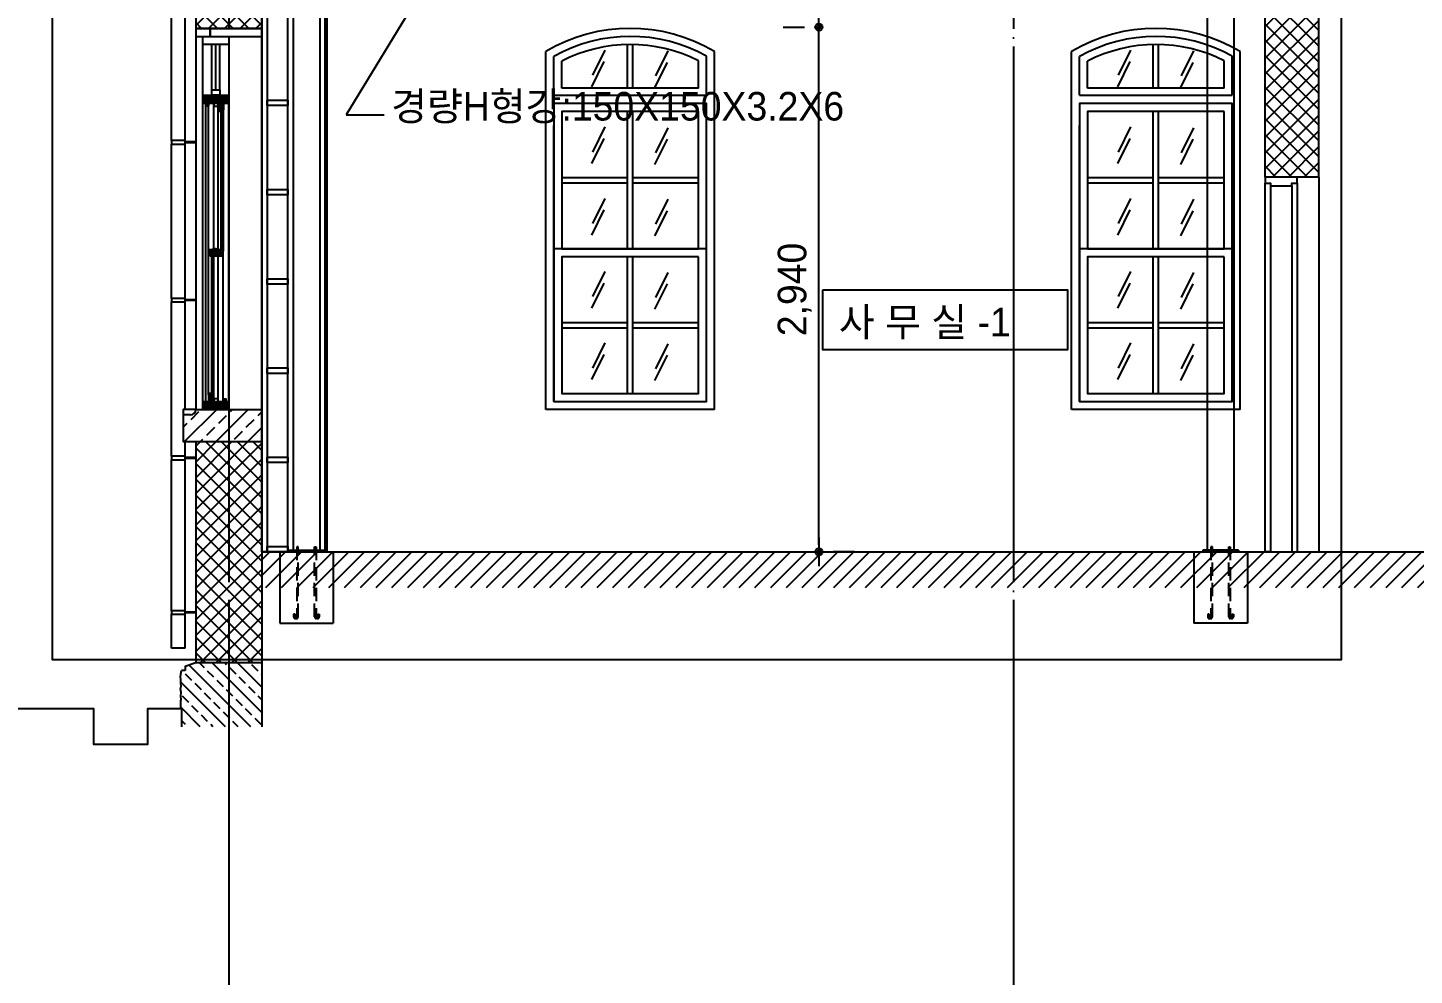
# Model space of a CAD drawing. Extents: x 297566 to 331206, y -129942 to -106182.
# Drawn here: x 303726 to 311493, y -124671 to -119363 of the extents above; entities that cross this region are included whole.
import ezdxf

# ---------------------------------------------------------------- set-up
doc = ezdxf.new("R2010")
doc.units = 0
doc.header["$LTSCALE"] = 50
doc.header["$MEASUREMENT"] = 0
doc.header["$PDMODE"] = 35
doc.header["$PDSIZE"] = -10
doc.linetypes.add('CEN', pattern=[62, 60, -1, 0, -1])
doc.linetypes.add('HID', pattern=[2.3, 1.5, -0.8])
doc.layers.get('0').update_dxf_attribs({"linetype": 'CONTINUOUS'})
doc.layers.get('DEFPOINTS').update_dxf_attribs({"linetype": 'CONTINUOUS'})
for name, color, linetype in [('4', 4, 'CONTINUOUS'), ('9', 9, 'CONTINUOUS'), ('CEN', 1, 'CEN'), ('COL', 2, 'CONTINUOUS'), ('DIM', 7, 'CONTINUOUS'), ('FI', 5, 'CONTINUOUS'), ('FIN', 5, 'CONTINUOUS'), ('h', 5, 'CONTINUOUS'), ('sec-1', 3, 'CONTINUOUS'), ('sec-2', 2, 'CONTINUOUS'), ('SHT1', 6, 'CONTINUOUS'), ('SYM', 7, 'CONTINUOUS'), ('W-1', 3, 'CONTINUOUS'), ('W-2', 2, 'CONTINUOUS'), ('WID', 4, 'CONTINUOUS')]:
    doc.layers.add(name, color=color, linetype=linetype)
doc.styles.add('GHS', font='HYWULM_0.TTF')
doc.styles.add('현창', font='HYWULM_0.TTF')
doc.dimstyles.new('STANDARD$0', dxfattribs={"dimscale": 30, "dimtxt": 3, "dimasz": 1, "dimexe": 2, "dimexo": 5, "dimgap": 0.9, "dimtad": 1, "dimtoh": 1, "dimdec": 4, "dimzin": 0, "dimdsep": 46, "dimlunit": 6, "dimtxsty": 'GHS', "dimblk1": 'DIMDOT', "dimblk2": 'DIMDOT', "dimsah": 1, "dimcen": 0.09, "dimadec": 0, "dimazin": 0, "dimtfac": 1, "dimtdec": 4, "dimtofl": 0, "dimtmove": 2, "dimatfit": 3, "dimldrblk": 'DIMDOT', "dimfxl": 1, "dimtolj": 1, "dimtzin": 0, "dimarcsym": 0})

# ---------------------------------------------------------------- blocks, each defined once
blk = doc.blocks.new('DIMDOT')
at = {"linetype": 'Continuous'}
blk.add_line((-2, 0), (2, 0), dxfattribs=at)
for radius in [0.5, 0.25]:
    blk.add_circle((0, 0), radius, dxfattribs=at)
blk = doc.blocks.new('*D15')
at = {"layer": 'DEFPOINTS', "color": 0}
for p in [(308157.8, -119359.1), (308157.8, -119359.1), (308157.8, -122299.1)]:
    blk.add_point(p, dxfattribs=at)
at = {"layer": 'SYM', "color": 211, "lineweight": -2}
for p, q in [((307957.8, -119359.1), (308077.8, -119359.1)), ((308157.8, -122259.1), (308157.8, -119399.1)), ((308357.8, -122299.1), (308237.8, -122299.1))]:
    blk.add_line(p, q, dxfattribs=at)
at = {"layer": 'SYM', "color": 211, "lineweight": -2, "xscale": 40, "yscale": 40, "zscale": 40}
for p, rotation in [((308157.8, -119359.1), 90), ((308157.8, -122299.1), 270)]:
    blk.add_blockref('DIMDOT', p, dxfattribs=dict(at, rotation=rotation))
at = {"layer": 'SYM', "color": 0, "insert": (308022.3, -120829.1), "char_height": 160, "attachment_point": 5, "rotation": 90, "style": '현창'}
blk.add_mtext('\\A1;2,940', dxfattribs=at)

msp = doc.modelspace()

# ---------------------------------------------------------------- hatches: boundary and pattern name
at = {"layer": '9'}
h = msp.add_hatch(dxfattribs=at)
h.set_pattern_fill('ANSI31', color=256, scale=2.104063, angle=90, style=0)
h.set_pattern_definition([(45, (399516.2056, -125472.9954), (4.7237562, -4.7237562), [])])
h.paths.add_polyline_path([(304723.53418, -119786.50721), (304707.53418, -119786.50721), (304707.53418, -119741.502), (304852.53418, -119741.502), (304852.53418, -119786.50721), (304738.53418, -119786.50721), (304738.53418, -119801.50721), (304723.53418, -119801.50721)])
h = msp.add_hatch(dxfattribs=at)
h.set_pattern_fill('ANSI31', color=256, scale=2.104063, style=0)
h.set_pattern_definition([(135, (399516.2056, -125472.9954), (4.7237562, 4.7237562), [])])
h.paths.add_polyline_path([(304807.53418, -119822.50721), (304807.53418, -119831.50721), (304792.53418, -119831.50721), (304792.53418, -119786.50721), (304822.53418, -119786.50721), (304822.53418, -119822.50721), (304815.53418, -119822.50721), (304812.53418, -119822.50721)])
h = msp.add_hatch(dxfattribs=at)
h.set_pattern_fill('ANSI31', color=256, scale=2.104063, style=0)
h.set_pattern_definition([(135, (332790.9754, -102717.8306), (4.7237562, 4.7237562), [])])
h.paths.add_polyline_path([(304755.53418, -120640.23335), (304755.53418, -120633.74081), (304760.53418, -120633.74081), (304761.25557, -120633.74081), (304773.01365, -120633.74081), (304789.46141, -120607.77066), (304744.66353, -120607.77066), (304744.66353, -120636.62638), (304748.27049, -120640.23335)])
h = msp.add_hatch(dxfattribs=at)
h.set_pattern_fill('ANSI31', color=256, scale=2.104063, angle=90, style=0)
h.set_pattern_definition([(45, (332796.818, -102717.8306), (4.7237562, -4.7237562), [])])
h.paths.add_polyline_path([(304807.53418, -120614.2632), (304807.53418, -120607.77066), (304791.62559, -120607.77066), (304771.65629, -120640.23335), (304821.54736, -120640.23335), (304821.54736, -120614.2632), (304816.49761, -120614.2632), (304812.53418, -120614.2632)])
h = msp.add_hatch(dxfattribs=at)
h.set_pattern_fill('ANSI31', color=256, scale=2.104063, angle=90, style=0)
h.set_pattern_definition([(45, (400329.745, -126667.275), (4.7237562, -4.7237562), [])])
h.paths.add_polyline_path([(304836.5491, -121456.4968), (304852.55095, -121456.4968), (304852.55095, -121501.502), (304707.53418, -121501.502), (304707.53418, -121456.4968), (304821.54736, -121456.4968), (304821.54736, -121441.49506), (304836.5491, -121441.49506)])
h = msp.add_hatch(dxfattribs=at)
h.set_pattern_fill('ANSI31', color=256, scale=2.104063, style=0)
h.set_pattern_definition([(135, (400329.745, -126667.275), (4.7237562, 4.7237562), [])])
h.paths.add_polyline_path([(304755.53418, -121420.4968), (304755.53418, -121411.4968), (304738.53418, -121411.4968), (304738.53418, -121456.4968), (304768.53418, -121456.4968), (304768.53418, -121420.4968), (304763.53418, -121420.4968), (304760.53418, -121420.4968)])
at = {"layer": 'h'}
h = msp.add_hatch(dxfattribs=at)
h.set_pattern_fill('ANSI37', color=256, scale=500, style=0)
h.set_pattern_definition([(45, (450339.756, 625329.73), (-44.194174, 44.194174), []), (135, (450339.756, 625329.73), (-44.194174, -44.194174), [])])
h.paths.add_polyline_path([(304852.55095, -119366.502), (304852.55095, -117594.0801), (304667.55095, -117594.0801), (304667.55095, -117974.0801), (304607.55095, -117974.0801), (304607.55095, -118034.0801), (304667.55095, -118034.0801), (304667.55095, -119366.502)])
h.paths.add_polyline_path([(304852.55095, -117594.0801), (304852.55095, -119366.502), (305037.55095, -119366.502), (305037.55095, -119359.0801), (305037.54918, -119359.08187), (305037.54918, -119314.0801), (305037.55095, -119314.0801), (305037.55095, -117594.0801)])
h = msp.add_hatch(dxfattribs=at)
h.set_pattern_fill('ANSI37', color=256, scale=500, style=0)
h.set_pattern_definition([(45, (412443.45, 629255.03), (-44.194174, 44.194174), []), (135, (412443.45, 629255.03), (-44.194174, -44.194174), [])])
h.paths.add_polyline_path([(310957.55095, -117744.0801), (310657.55095, -117744.0801), (310657.55095, -120199.0801), (310957.55095, -120199.0801)])
h.paths.add_polyline_path([(316227.55095, -117744.0801), (315927.55095, -117744.0801), (315927.55095, -120199.0801), (316227.55095, -120199.0801)])
h = msp.add_hatch(dxfattribs=at)
h.set_pattern_fill('ANSI33', color=256, scale=500, angle=90, style=0)
h.set_pattern_definition([(45, (220606.12, -211160.63), (88.38835, -88.38835), []), (45, (220606.12, -211072.24), (88.38835, -88.38835), [62.5, -31.25])])
h.paths.add_polyline_path([(304597.55095, -121531.502), (304637.55095, -121531.502, 0.4142135624), (304667.55095, -121501.502), (304747.55095, -121501.502), (304867.55095, -121501.502), (304947.55095, -121501.502), (304947.55095, -121681.502), (304597.55095, -121681.502)])
h.paths.add_polyline_path([(304947.55095, -121501.502), (305037.55095, -121501.502), (305037.55095, -121681.502), (304947.55095, -121681.502)])
h = msp.add_hatch(dxfattribs=at)
h.set_pattern_fill('ANSI37', color=256, scale=500, style=0)
h.set_pattern_definition([(135, (220606.12, -211160.63), (44.194174, 44.194174), []), (45, (220606.12, -211160.63), (44.194174, -44.194174), [])])
h.paths.add_polyline_path([(304667.55095, -121681.502), (304947.55095, -121681.502), (304947.55095, -122919.0801), (304667.55095, -122919.0801)])
h.paths.add_polyline_path([(304947.55095, -121681.502), (305037.55095, -121681.502), (305037.55095, -122919.0801), (304947.55095, -122919.0801)])
h = msp.add_hatch(dxfattribs=at)
h.set_pattern_fill('ANSI31', color=256, scale=500, style=0)
h.set_pattern_definition([(45, (67366.424, 955910.465), (-44.194174, 44.194174), [])])
h.paths.add_polyline_path([(309247.55095, -122299.0801), (305037.55095, -122299.0801), (305037.55095, -122499.0801), (309247.55095, -122499.0801)])
h.paths.add_polyline_path([(311577.55095, -122299.0801), (311557.55095, -122299.0801), (309247.55095, -122299.0801), (309247.55095, -122499.0801), (311577.55095, -122499.0801)])
h.paths.add_polyline_path([(313907.55095, -122299.0801), (311577.55095, -122299.0801), (311577.55095, -122499.0801), (313907.55095, -122499.0801)])
h.paths.add_polyline_path([(316792.55095, -122299.0801), (313907.55095, -122299.0801), (313907.55095, -122499.0801), (316792.55095, -122499.0801)])
h.paths.add_polyline_path([(319677.55095, -122299.0801), (316792.55095, -122299.0801), (316792.55095, -122499.0801), (319677.55095, -122499.0801)])
h.paths.add_polyline_path([(323887.55095, -122299.0801), (323875.05095, -122299.0801), (319677.55095, -122299.0801), (319677.55095, -122499.0801), (320927.55095, -122499.0801), (320927.55095, -124529.0801), (321127.55095, -124529.0801), (321127.55095, -124389.0801), (321127.55095, -122449.0801), (321252.8607, -122449.0801, -0.036375454), (321254.33196, -122449.0801), (323887.55095, -122449.0801)])
h = msp.add_hatch(dxfattribs=at)
h.set_pattern_fill('ANSI33', color=256, scale=400, style=0)
h.set_pattern_definition([(135, (220606.12, -211160.63), (70.71068, 70.71068), []), (135, (220535.41, -211160.63), (70.71068, 70.71068), [50, -25])])
h.paths.add_polyline_path([(304586.18473, -123052.50713), (304584.55617, -123036.94235), (304584.06564, -123026.83577), (304584.39675, -123015.11623), (304581.95637, -122999.26156), (304583.17656, -122985.84611), (304585.13213, -122972.47739), (304587.55095, -122964.0801), (304607.55095, -122964.0801), (304607.55095, -122939.0801), (304667.55095, -122919.0801), (305037.55095, -122919.0801), (305037.55095, -123279.0801), (304587.55095, -123279.0801), (304587.55095, -123179.0801), (304584.86275, -123167.01322), (304583.76315, -123133.66399), (304586.60372, -123127.986), (304583.2481, -123105.14242), (304585.90594, -123087.52128), (304581.92285, -123066.45062)])

# ---------------------------------------------------------------- linework, layer by layer
msp.add_line((310837.55095, -120234.0801), (310837.55095, -122299.0801))
for points in [[(304792.53418, -119786.50721), (304768.53418, -119786.50721), (304768.53418, -119801.50721), (304792.53418, -119801.50721)], [(304812.53418, -119831.50721), (304812.53418, -119822.50721), (304822.53418, -119822.50721)], [(304812.53418, -120607.77066), (304812.53418, -120614.2632), (304821.54736, -120614.2632)], [(304760.53418, -120633.74081), (304760.53418, -120640.23335), (304773.01365, -120633.74081)], [(304760.53418, -121411.4968), (304760.53418, -121420.4968), (304768.53418, -121420.4968)], [(304768.53418, -121456.4968), (304792.53418, -121456.4968), (304792.53418, -121441.4968), (304768.53418, -121441.4968)]]:
    msp.add_lwpolyline(points, close=True)
at = {"layer": '4'}
for p, q in [((304707.53418, -121456.4968), (304707.53418, -119786.50721)), ((304852.55095, -121456.4968), (304852.53418, -119786.50721))]:
    msp.add_line(p, q, dxfattribs=at)
at = {"layer": '9'}
for p, q in [((304723.53418, -121456.4968), (304723.53418, -119801.50721)), ((304738.53418, -121419.5968), (304738.53418, -119801.50721)), ((304768.53418, -120602.62044), (304768.53418, -119786.50721)), ((304792.53418, -120599.80935), (304792.53418, -119786.50721)), ((304822.53418, -120614.2632), (304822.53418, -119786.50721)), ((304768.53418, -121441.4968), (304768.53418, -120640.23335)), ((304792.53418, -121456.4968), (304792.53418, -120640.23335)), ((304821.54736, -121441.4968), (304821.54736, -120640.23335))]:
    msp.add_line(p, q, dxfattribs=at)
for points in [[(304812.53418, -120614.2632), (304812.53418, -119822.50721), (304807.53418, -119822.50721), (304807.53418, -120614.2632)], [(304769.62445, -120605.34736), (304781.674, -120605.34736), (304781.674, -120607.77066), (304767.62093, -120607.77066), (304767.62093, -120605.34736), (304778.27465, -120605.34736)], [(304795.40936, -120605.34736), (304799.71863, -120605.34736), (304799.71863, -120607.77066), (304790.81544, -120607.77066), (304790.81544, -120605.34736), (304793.07442, -120605.34736)], [(304755.53418, -120640.23335), (304755.53418, -121411.4968)], [(304760.53418, -121411.4968), (304760.53418, -120640.23335)]]:
    msp.add_lwpolyline(points, dxfattribs=at)
msp.add_lwpolyline([(304781.674, -120605.34736), (304789.82487, -120605.34736, 0.2905983528), (304792.073, -120603.6436, 0.6696629179), (304790.32508, -120601.76078)], format="xyb", dxfattribs=at)
for centre, radius, start, end in [((304766.06255, -120601.00849), 1.03907, 51.337560147, 178.183465296), ((304771.04541, -120600.35595), 6.0532, 185.875012326, 235.546962259), ((304789.60753, -120600.83907), 1.01127, 121.832545714, 294.295869457), ((304791.01218, -120604.11489), 4.56663, 344.342531905, 115.112110492), ((304790.87365, -120604.12855), 2.51573, 331.021755042, 109.748212776)]:
    msp.add_arc(centre, radius, start, end, dxfattribs=at)
msp.add_spline([(304790.32508, -120601.76078), (304789.95426, -120602.87896), (304788.18536, -120603.42953), (304779.07832, -120602.22506), (304778.10733, -120601.38852), (304776.66757, -120601.42207), (304775.01517, -120603.29678), (304769.78133, -120603.54471), (304766.71169, -120600.19714)], degree=3, dxfattribs=at)
at = {"layer": 'CEN'}
for p, q in [((304852.55095, -113268.4923), (304852.55095, -124935.80845)), ((309247.55095, -113268.4923), (309247.55095, -124935.80845))]:
    msp.add_line(p, q, dxfattribs=at)
at = {"layer": 'COL'}
for points in [[(304723.53418, -119786.50721), (304707.53418, -119786.50721), (304707.53418, -119741.502), (304852.53418, -119741.502), (304852.53418, -119786.50721), (304738.53418, -119786.50721), (304738.53418, -119801.50721), (304723.53418, -119801.50721)], [(304807.53418, -119822.50721), (304807.53418, -119831.50721), (304792.53418, -119831.50721), (304792.53418, -119786.50721), (304822.53418, -119786.50721), (304822.53418, -119822.50721), (304815.53418, -119822.50721), (304812.53418, -119822.50721)], [(304807.53418, -120614.2632), (304807.53418, -120607.77066), (304791.62559, -120607.77066), (304771.65629, -120640.23335), (304821.54736, -120640.23335), (304821.54736, -120614.2632), (304816.49761, -120614.2632), (304812.53418, -120614.2632)], [(304836.5491, -121456.4968), (304852.55095, -121456.4968), (304852.55095, -121501.502), (304707.53418, -121501.502), (304707.53418, -121456.4968), (304821.54736, -121456.4968), (304821.54736, -121441.49506), (304836.5491, -121441.49506)], [(304755.53418, -121420.4968), (304755.53418, -121411.4968), (304738.53418, -121411.4968), (304738.53418, -121456.4968), (304768.53418, -121456.4968), (304768.53418, -121420.4968), (304763.53418, -121420.4968), (304760.53418, -121420.4968)]]:
    msp.add_lwpolyline(points, close=True, dxfattribs=at)
msp.add_lwpolyline([(304755.53418, -120640.23335), (304755.53418, -120633.74081), (304760.53418, -120633.74081), (304761.25557, -120633.74081), (304773.01365, -120633.74081), (304789.46141, -120607.77066), (304744.66353, -120607.77066), (304744.66353, -120636.62638), (304748.27049, -120640.23335), (304755.53418, -120640.23335)], dxfattribs=at)
at = {"layer": 'DIM'}
for p, q in [((306257.52018, -118622.38051), (305510.90265, -119850.66898)), ((305510.90265, -119850.66898), (305723.19026, -119850.66898))]:
    msp.add_line(p, q, dxfattribs=at)
at = {"layer": 'FI'}
for points in [[(305037.55095, -119264.15827), (305067.55095, -119264.15827), (305067.55095, -122299.0801), (305037.55095, -122299.0801)], [(305182.55095, -119264.15827), (305212.55095, -119264.15827), (305212.55095, -122299.0801), (305182.55095, -122299.0801)], [(305067.55095, -119799.0801), (305067.55095, -119769.0801), (305182.55095, -119769.0801), (305182.55095, -119799.0801)], [(305067.55095, -120299.0801), (305067.55095, -120269.0801), (305182.55095, -120269.0801), (305182.55095, -120299.0801)], [(305067.55095, -120799.0801), (305067.55095, -120769.0801), (305182.55095, -120769.0801), (305182.55095, -120799.0801)], [(305067.55095, -121299.0801), (305067.55095, -121269.0801), (305182.55095, -121269.0801), (305182.55095, -121299.0801)], [(305067.55095, -121799.0801), (305067.55095, -121769.0801), (305182.55095, -121769.0801), (305182.55095, -121799.0801)], [(305067.55095, -122299.0801), (305067.55095, -122269.0801), (305182.55095, -122269.0801), (305182.55095, -122299.0801)]]:
    msp.add_lwpolyline(points, close=True, dxfattribs=at)
at = {"layer": 'FIN'}
msp.add_lwpolyline([(303865.68319, -117118.99669), (311083.52968, -117118.99669), (311083.52968, -122904.06474), (303865.68319, -122904.06474)], close=True, dxfattribs=at)
at = {"layer": 'h'}
for p, q in [((306627.55095, -121501.502), (306627.55095, -119496.502)), ((306958.86331, -119487.73767), (306889.29006, -119628.43949)), ((307085.05095, -119701.502), (307085.05095, -119456.58753)), ((307115.05095, -119701.502), (307115.05095, -119456.54095)), ((307311.82726, -119492.18868), (307242.25401, -119632.89051)), ((307572.55095, -121501.502), (307572.55095, -119496.502)), ((309572.55095, -121501.502), (309572.55095, -119496.502)), ((309903.86331, -119487.73767), (309834.29006, -119628.43949)), ((310030.05095, -119701.502), (310030.05095, -119456.58753)), ((310060.05095, -119701.502), (310060.05095, -119456.54095)), ((310256.82726, -119492.18868), (310187.25401, -119632.89051)), ((310517.55095, -121501.502), (310517.55095, -119496.502)), ((306672.55095, -119739.97658), (306672.55095, -119523.59324)), ((306717.55095, -119701.502), (306717.55095, -119550.43413)), ((306954.12021, -119552.55682), (306884.54696, -119693.25864)), ((307307.08417, -119557.00783), (307237.51092, -119697.70966)), ((307482.55095, -119701.502), (307482.55095, -119548.42938)), ((307527.55095, -119739.97658), (307527.55095, -119521.43121)), ((309617.55095, -119739.97658), (309617.55095, -119523.59324)), ((309662.55095, -119701.502), (309662.55095, -119550.43413)), ((309899.12021, -119552.55682), (309829.54696, -119693.25864)), ((310252.08417, -119557.00783), (310182.51092, -119697.70966)), ((310427.55095, -119701.502), (310427.55095, -119548.42938)), ((310472.55095, -119739.97658), (310472.55095, -119521.43121)), ((306672.55095, -119741.502), (307527.55095, -119741.502)), ((307482.55095, -119701.502), (306717.55095, -119701.502)), ((309617.55095, -119741.502), (310472.55095, -119741.502)), ((310427.55095, -119701.502), (309662.55095, -119701.502)), ((307085.05095, -120601.502), (307085.05095, -119831.502)), ((307115.05095, -120601.502), (307115.05095, -119831.502)), ((310030.05095, -120601.502), (310030.05095, -119831.502)), ((310060.05095, -120601.502), (310060.05095, -119831.502)), ((306672.55095, -121456.502), (306672.55095, -119910.65063)), ((306954.12021, -119983.53725), (306884.54696, -120124.23908)), ((306958.86331, -119918.7181), (306889.29006, -120059.41993)), ((307311.82726, -119923.16911), (307242.25401, -120063.87094)), ((307527.55095, -121456.502), (307527.55095, -119910.65063)), ((309617.55095, -121456.502), (309617.55095, -119910.65063)), ((309899.12021, -119983.53725), (309829.54696, -120124.23908)), ((309903.86331, -119918.7181), (309834.29006, -120059.41993)), ((310256.82726, -119923.16911), (310187.25401, -120063.87094)), ((310472.55095, -121456.502), (310472.55095, -119910.65063)), ((307307.08417, -119987.98826), (307237.51092, -120128.69009)), ((310252.08417, -119987.98826), (310182.51092, -120128.69009)), ((306717.55095, -120201.502), (307085.05095, -120201.502)), ((307115.05095, -120201.502), (307482.55095, -120201.502)), ((309662.55095, -120201.502), (310030.05095, -120201.502)), ((310060.05095, -120201.502), (310427.55095, -120201.502)), ((306717.55095, -120231.502), (307085.05095, -120231.502)), ((307115.05095, -120231.502), (307482.55095, -120231.502)), ((309662.55095, -120231.502), (310030.05095, -120231.502)), ((310060.05095, -120231.502), (310427.55095, -120231.502)), ((310807.55095, -120249.0801), (310807.55095, -122299.0801)), ((306958.86331, -120318.7181), (306889.29006, -120459.41993)), ((307311.82726, -120323.16911), (307242.25401, -120463.87094)), ((309903.86331, -120318.7181), (309834.29006, -120459.41993)), ((310256.82726, -120323.16911), (310187.25401, -120463.87094)), ((306954.12021, -120383.53725), (306884.54696, -120524.23908)), ((307307.08417, -120387.98826), (307237.51092, -120528.69009)), ((309899.12021, -120383.53725), (309829.54696, -120524.23908)), ((310252.08417, -120387.98826), (310182.51092, -120528.69009)), ((307085.05095, -121411.502), (307085.05095, -120646.502)), ((307115.05095, -121411.502), (307115.05095, -120646.502)), ((310030.05095, -121411.502), (310030.05095, -120646.502)), ((310060.05095, -121411.502), (310060.05095, -120646.502)), ((306958.86331, -120728.7181), (306889.29006, -120869.41993)), ((307311.82726, -120733.16911), (307242.25401, -120873.87094)), ((309903.86331, -120728.7181), (309834.29006, -120869.41993)), ((310256.82726, -120733.16911), (310187.25401, -120873.87094)), ((306954.12021, -120793.53725), (306884.54696, -120934.23908)), ((307307.08417, -120797.98826), (307237.51092, -120938.69009)), ((309899.12021, -120793.53725), (309829.54696, -120934.23908)), ((310252.08417, -120797.98826), (310182.51092, -120938.69009)), ((306717.55095, -121014.002), (307085.05095, -121014.002)), ((306717.55095, -121044.002), (307085.05095, -121044.002)), ((307115.05095, -121014.002), (307482.55095, -121014.002)), ((307115.05095, -121044.002), (307482.55095, -121044.002)), ((309662.55095, -121014.002), (310030.05095, -121014.002)), ((309662.55095, -121044.002), (310030.05095, -121044.002)), ((310060.05095, -121014.002), (310427.55095, -121014.002)), ((310060.05095, -121044.002), (310427.55095, -121044.002)), ((306958.86331, -121128.7181), (306889.29006, -121269.41993)), ((307311.82726, -121133.16911), (307242.25401, -121273.87094)), ((309903.86331, -121128.7181), (309834.29006, -121269.41993)), ((310256.82726, -121133.16911), (310187.25401, -121273.87094)), ((306954.12021, -121193.53725), (306884.54696, -121334.23908)), ((307307.08417, -121197.98826), (307237.51092, -121338.69009)), ((309899.12021, -121193.53725), (309829.54696, -121334.23908)), ((310252.08417, -121197.98826), (310182.51092, -121338.69009)), ((306672.55095, -121456.502), (307527.55095, -121456.502)), ((309617.55095, -121456.502), (310472.55095, -121456.502)), ((307572.55095, -121501.502), (306627.55095, -121501.502)), ((310517.55095, -121501.502), (309572.55095, -121501.502))]:
    msp.add_line(p, q, dxfattribs=at)
for points in [[(307527.55095, -120646.502), (307527.55095, -119786.502), (306672.55095, -119786.502), (306672.55095, -120646.502)], [(307527.55095, -120646.502), (307527.55095, -119786.502), (306672.55095, -119786.502), (306672.55095, -120646.502)], [(310472.55095, -120646.502), (310472.55095, -119786.502), (309617.55095, -119786.502), (309617.55095, -120646.502)], [(310472.55095, -120646.502), (310472.55095, -119786.502), (309617.55095, -119786.502), (309617.55095, -120646.502)], [(304667.55095, -121501.502), (304597.55095, -121501.502), (304597.55095, -121531.502)]]:
    msp.add_lwpolyline(points, dxfattribs=at)
for points in [[(307482.55095, -119831.502), (306717.55095, -119831.502), (306717.55095, -120601.502), (307482.55095, -120601.502)], [(310427.55095, -119831.502), (309662.55095, -119831.502), (309662.55095, -120601.502), (310427.55095, -120601.502)], [(307527.55095, -120601.502), (306672.55095, -120601.502), (306672.55095, -121456.502), (307527.55095, -121456.502)], [(310472.55095, -120601.502), (309617.55095, -120601.502), (309617.55095, -121456.502), (310472.55095, -121456.502)], [(307482.55095, -120646.502), (306717.55095, -120646.502), (306717.55095, -121411.502), (307482.55095, -121411.502)], [(310427.55095, -120646.502), (309662.55095, -120646.502), (309662.55095, -121411.502), (310427.55095, -121411.502)]]:
    msp.add_lwpolyline(points, close=True, dxfattribs=at)
for centre, radius, start, end in [((307100.05095, -120290.17989), 923.67788, 59.233406067, 120.766593933), ((307101.99215, -120290.17989), 878.67788, 61.032254133, 119.257512893), ((310045.05095, -120290.17989), 923.67788, 59.233406067, 120.766593933), ((310046.99215, -120290.17989), 878.67788, 61.032254133, 119.257512893), ((307101.99215, -120290.17989), 833.67788, 62.839682191, 117.460615211), ((310046.99215, -120290.17989), 833.67788, 62.839682191, 117.460615211)]:
    msp.add_arc(centre, radius, start, end, dxfattribs=at)
at = {"layer": 'sec-1'}
msp.add_lwpolyline([(305401.05095, -119264.15827), (305401.05095, -122299.0801), (305392.55095, -122299.0801), (305392.55095, -119264.15827)], close=True, dxfattribs=at)
at = {"layer": 'sec-2'}
for p, q in [((305212.55095, -119264.15827), (305212.55095, -122290.0801)), ((305362.55095, -119264.15827), (305362.55095, -122290.0801)), ((310332.55095, -119264.15827), (310332.55095, -122290.0801)), ((310482.55095, -119264.15827), (310482.55095, -122290.0801))]:
    msp.add_line(p, q, dxfattribs=at)
at = {"layer": 'SHT1'}
msp.add_line((304781.88679, -120624.002), (304779.18156, -120624.002), dxfattribs=at)
at = {"layer": 'W-1'}
for p, q in [((310657.55095, -120199.0801), (310657.55095, -117744.0801)), ((310957.55095, -120199.0801), (310957.55095, -117744.0801)), ((310957.55095, -120199.0801), (310657.55095, -120199.0801))]:
    msp.add_line(p, q, dxfattribs=at)
for points in [[(304707.55095, -119411.502), (304852.55095, -119411.502), (304852.55095, -119456.502), (304707.55095, -119456.502)], [(304757.55095, -119711.502), (304802.55095, -119711.502), (304802.55095, -119741.502), (304757.55095, -119741.502)], [(310807.55095, -120249.0801), (310807.55095, -120234.0801), (310837.55095, -120234.0801), (310837.55095, -120199.0801), (310657.55095, -120199.0801), (310657.55095, -120234.0801), (310687.55095, -120234.0801), (310687.55095, -120249.0801), (310807.55095, -120249.0801)], [(310657.55095, -120234.0801), (310687.55095, -120234.0801), (310687.55095, -122299.0801), (310657.55095, -122299.0801)]]:
    msp.add_lwpolyline(points, close=True, dxfattribs=at)
at = {"layer": 'W-2'}
for p, q in [((304667.55095, -119366.502), (305037.55095, -119366.502)), ((304667.55095, -121501.502), (305037.55095, -121501.502)), ((305037.55095, -122299.0801), (323887.55095, -122299.0801)), ((305137.55095, -122699.0801), (305437.55095, -122699.0801)), ((310557.55095, -122699.0801), (310257.55095, -122699.0801)), ((304607.55095, -122939.0801), (304667.55095, -122919.0801)), ((304667.55095, -122919.0801), (305037.55095, -122919.0801)), ((304607.55095, -122964.0801), (304587.55095, -122964.0801)), ((304607.55095, -122939.0801), (304607.55095, -122964.0801)), ((304587.55095, -123179.0801), (304587.55095, -123279.0801))]:
    msp.add_line(p, q, dxfattribs=at)
for points in [[(305037.55095, -117594.0801), (305037.55095, -119366.502)], [(304667.55095, -118034.0801), (304667.55095, -119366.502)], [(304637.55095, -121531.502), (304597.55095, -121531.502), (304597.55095, -121681.502), (305037.55095, -121681.502)], [(305037.55095, -121501.502), (305037.55095, -123279.0801)], [(304667.55095, -121681.502), (304667.55095, -122919.0801)], [(305137.55095, -122299.0801), (305137.55095, -122699.0801)], [(305437.55095, -122299.0801), (305437.55095, -122699.0801)], [(310257.55095, -122299.0801), (310257.55095, -122699.0801)], [(310557.55095, -122299.0801), (310557.55095, -122699.0801)], [(304587.55095, -123179.0801), (304584.86275, -123167.01322), (304583.76315, -123133.66399), (304586.60372, -123127.986), (304583.2481, -123105.14242), (304585.90594, -123087.52128), (304581.92285, -123066.45062), (304586.18473, -123052.50713), (304584.55617, -123036.94235), (304584.06564, -123026.83577), (304584.39675, -123015.11623), (304581.95637, -122999.26156), (304583.17656, -122985.84611), (304585.13213, -122972.47739), (304587.55095, -122964.0801)], [(304587.55095, -123179.0801), (304397.55095, -123179.0801), (304397.55095, -123379.0801), (304097.55095, -123379.0801), (304097.55095, -123179.0801), (303137.55095, -123179.0801)]]:
    msp.add_lwpolyline(points, dxfattribs=at)
for points in [[(304747.55095, -119366.502), (304667.55095, -119366.502), (304667.55095, -119411.502), (304747.55095, -119411.502)], [(305037.55095, -119366.502), (304747.55095, -119366.502), (304747.55095, -119411.502), (305037.55095, -119411.502)]]:
    msp.add_lwpolyline(points, close=True, dxfattribs=at)
msp.add_arc((304637.55095, -121501.502), 30, 270, 0, dxfattribs=at)
at = {"layer": 'WID'}
for p, q in [((304532.55095, -119994.48598), (304532.55095, -119130.07199)), ((304607.55095, -119994.48598), (304607.55095, -119130.07199)), ((304707.53418, -119741.502), (304707.55095, -119456.502)), ((304757.55095, -119711.502), (304757.55095, -119456.502)), ((304780.05095, -119711.502), (304780.05095, -119456.502)), ((304802.55095, -119711.502), (304802.55095, -119456.502)), ((304852.55095, -119456.502), (304852.53418, -119741.502)), ((304532.55095, -120878.89996), (304532.55095, -120014.48598)), ((304607.55095, -120878.89996), (304607.55095, -120014.48598)), ((304667.55095, -120001.98598), (304608.55095, -120001.98598)), ((304667.55095, -120006.98598), (304608.55095, -120006.98598)), ((310957.55095, -120199.0801), (310957.55095, -122299.0801)), ((304532.55095, -121763.31395), (304532.55095, -120898.89996)), ((304607.55095, -121501.502), (304607.55095, -120898.89996)), ((304667.55095, -120886.39996), (304608.55095, -120886.39996)), ((304667.55095, -120891.39996), (304608.55095, -120891.39996)), ((304607.55095, -121763.31395), (304607.55095, -121681.502)), ((304667.55095, -121770.81395), (304608.55095, -121770.81395)), ((304532.55095, -122629.0801), (304532.55095, -121783.31395)), ((304607.55095, -122629.0801), (304607.55095, -121783.31395)), ((304667.55095, -121775.81395), (304608.55095, -121775.81395)), ((305187.55095, -122290.0801), (305387.55095, -122290.0801)), ((305187.55095, -122290.0801), (305187.55095, -122299.0801)), ((305187.55095, -122290.0801), (305187.55095, -122299.0801)), ((305387.55095, -122290.0801), (305387.55095, -122299.0801)), ((305387.55095, -122290.0801), (305387.55095, -122299.0801)), ((310307.55095, -122290.0801), (310307.55095, -122299.0801)), ((310307.55095, -122290.0801), (310307.55095, -122299.0801)), ((310507.55095, -122290.0801), (310307.55095, -122290.0801)), ((310507.55095, -122290.0801), (310507.55095, -122299.0801)), ((310507.55095, -122290.0801), (310507.55095, -122299.0801)), ((304532.55095, -122839.0801), (304532.55095, -122649.0801)), ((304607.55095, -122839.0801), (304607.55095, -122649.0801)), ((304667.55095, -122636.5801), (304608.55095, -122636.5801)), ((304667.55095, -122641.5801), (304608.55095, -122641.5801)), ((304607.55095, -122839.0801), (304532.55095, -122839.0801))]:
    msp.add_line(p, q, dxfattribs=at)
for points in [[(304667.55095, -119366.502), (304667.55095, -121501.502)], [(305037.55095, -119366.502), (305037.55095, -121501.502)]]:
    msp.add_lwpolyline(points, dxfattribs=at)
for points in [[(304608.55095, -119994.48598), (304531.55095, -119994.48598), (304531.55095, -120014.48598), (304608.55095, -120014.48598)], [(308180.28849, -120831.71526), (309550.21493, -120831.71526), (309550.21493, -121166.63489), (308180.28849, -121166.63489)], [(304608.55095, -120878.89996), (304531.55095, -120878.89996), (304531.55095, -120898.89996), (304608.55095, -120898.89996)], [(304608.55095, -121763.31395), (304531.55095, -121763.31395), (304531.55095, -121783.31395), (304608.55095, -121783.31395)], [(304608.55095, -122629.0801), (304531.55095, -122629.0801), (304531.55095, -122649.0801), (304608.55095, -122649.0801)]]:
    msp.add_lwpolyline(points, close=True, dxfattribs=at)
at = {"layer": 'WID', "linetype": 'HID'}
for points in [[(305233.55095, -122661.0801, -0.4142135624), (305229.55095, -122665.0801), (305227.55095, -122665.0801, -0.4142135624), (305223.55095, -122661.0801), (305223.55095, -122648.0801), (305215.55095, -122648.0801), (305215.55095, -122663.0801, 0.4142135624), (305225.55095, -122673.0801), (305231.55095, -122673.0801, 0.4142135624), (305241.55095, -122663.0801), (305241.55095, -122270.0801), (305233.55095, -122270.0801)], [(305341.55095, -122661.0801, 0.4142135624), (305345.55095, -122665.0801), (305347.55095, -122665.0801, 0.4142135624), (305351.55095, -122661.0801), (305351.55095, -122648.0801), (305359.55095, -122648.0801), (305359.55095, -122663.0801, -0.4142135624), (305349.55095, -122673.0801), (305343.55095, -122673.0801, -0.4142135624), (305333.55095, -122663.0801), (305333.55095, -122270.0801), (305341.55095, -122270.0801)], [(310353.55095, -122661.0801, -0.4142135624), (310349.55095, -122665.0801), (310347.55095, -122665.0801, -0.4142135624), (310343.55095, -122661.0801), (310343.55095, -122648.0801), (310335.55095, -122648.0801), (310335.55095, -122663.0801, 0.4142135624), (310345.55095, -122673.0801), (310351.55095, -122673.0801, 0.4142135624), (310361.55095, -122663.0801), (310361.55095, -122270.0801), (310353.55095, -122270.0801)], [(310461.55095, -122661.0801, 0.4142135624), (310465.55095, -122665.0801), (310467.55095, -122665.0801, 0.4142135624), (310471.55095, -122661.0801), (310471.55095, -122648.0801), (310479.55095, -122648.0801), (310479.55095, -122663.0801, -0.4142135624), (310469.55095, -122673.0801), (310463.55095, -122673.0801, -0.4142135624), (310453.55095, -122663.0801), (310453.55095, -122270.0801), (310461.55095, -122270.0801)]]:
    msp.add_lwpolyline(points, format="xyb", close=True, dxfattribs=at)

# ---------------------------------------------------------------- texts
at = {"layer": 'DIM', "style": '현창'}
for s, p in [('경량H형강:150X150X3.2X6', (305761.98476, -119882.72762)), ('사 무 실 -1', (308269.53871, -121091.92561))]:
    msp.add_text(s, height=160, dxfattribs=at).set_placement(p)

# ---------------------------------------------------------------- dimensions: what is measured, and where the dimension line sits
at = {"layer": 'SYM'}
dim = msp.add_linear_dim(base=(308157.84503, -119359.0801), p1=(308157.84503, -122299.0801), p2=(308157.84503, -119359.0801), angle=270, dimstyle='STANDARD$0', override={"dimscale": 40, "dimtxt": 4, "dimgap": 1, "dimtoh": 0, "dimdle": 2, "dimclrd": 211, "dimclre": 211, "dimtix": 1, "dimtofl": 1}, dxfattribs=at)
dim.commit()
dim.dimension.update_dxf_attribs({"geometry": '*D15', "text_midpoint": (308022.29243, -120829.0801)})

doc.saveas('drawing.dxf')
